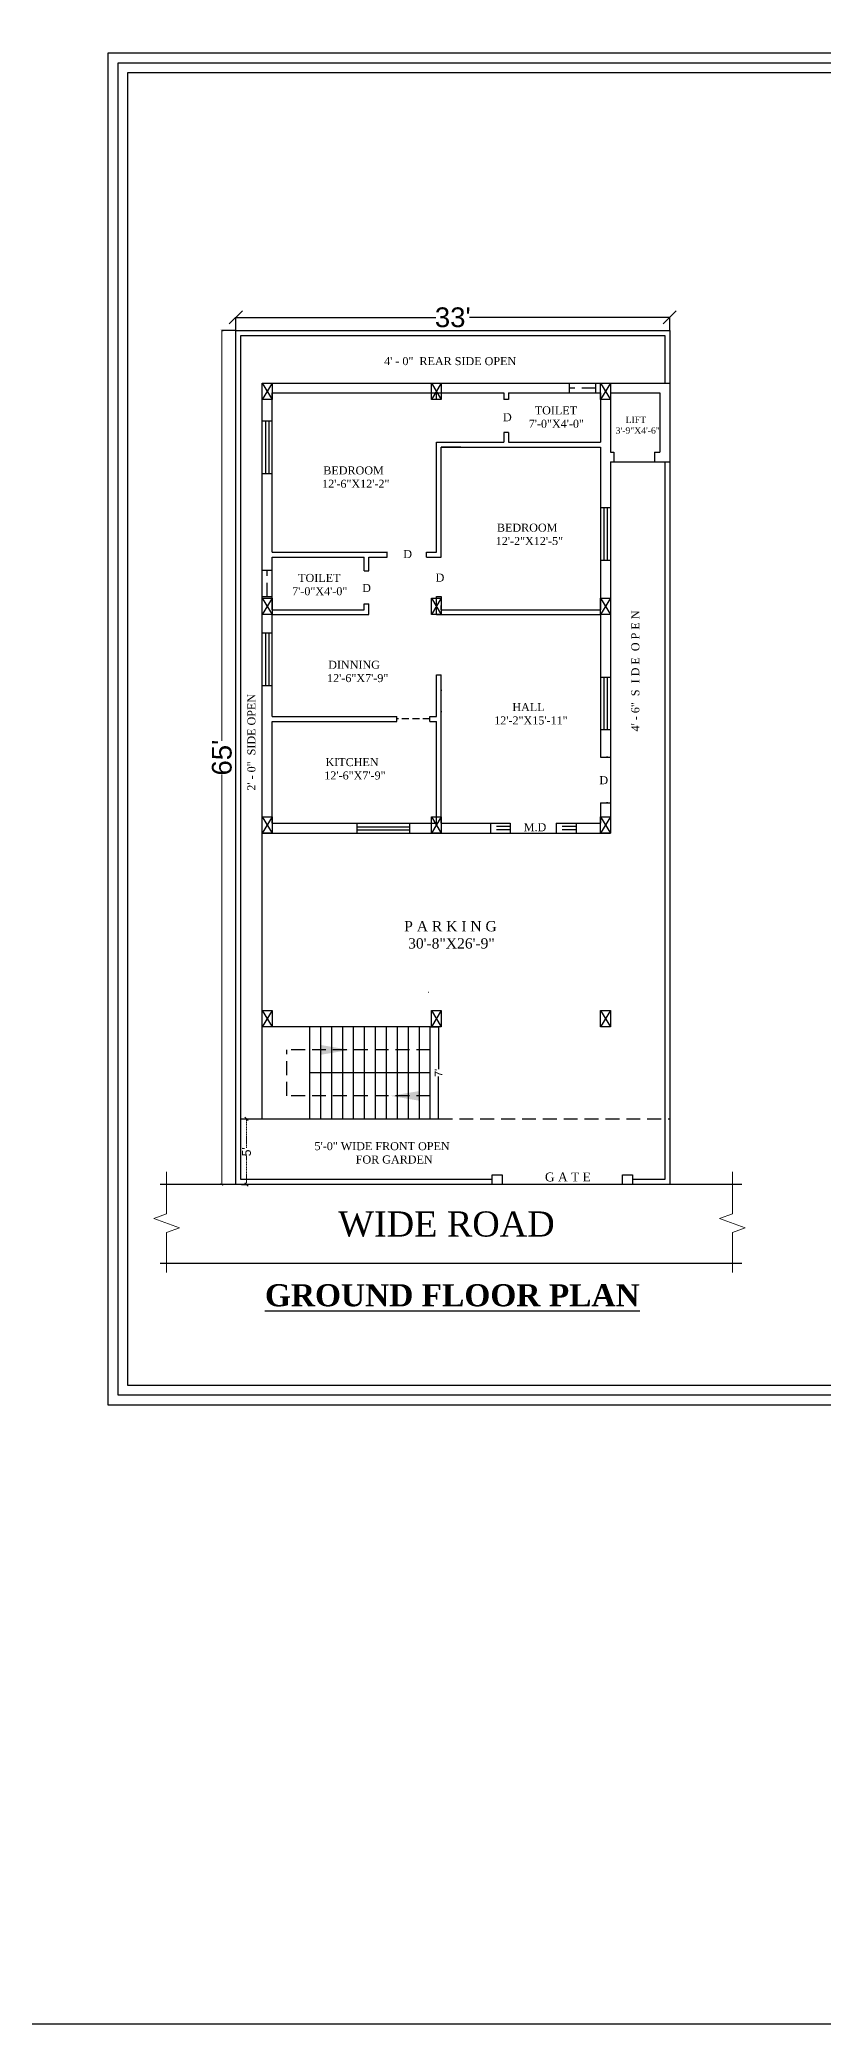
# Model space of a CAD drawing. Header units: inches. Extents: x 572007 to 584304, y -133032 to -127720.
# Drawn here: x 574869 to 575585, y -133032 to -131220 of the extents above; entities that cross this region are included whole.
import ezdxf

# ---------------------------------------------------------------- set-up
doc = ezdxf.new("R2010")
doc.units = ezdxf.units.IN
doc.header["$LTSCALE"] = 2
doc.header["$MEASUREMENT"] = 0
doc.header["$PDSIZE"] = 60727.40515
doc.linetypes.add('DASHED', pattern=[0.75, 0.5, -0.25])
doc.linetypes.add('HIDDEN', pattern=[9.525, 6.35, -3.175])
doc.layers.add('wall', color=160, linetype='Continuous', lineweight=20)
doc.styles.add('MtXpl_Times_New_Roma', font='times.ttf')
doc.styles.get("Standard").update_dxf_attribs({"font": 'arial.ttf'})
doc.dimstyles.new('Standard$0', dxfattribs={"dimtxt": 12, "dimasz": 2.5, "dimexe": 0, "dimexo": 0, "dimgap": 0, "dimtad": 0, "dimdec": 1, "dimzin": 0, "dimdsep": 46, "dimlunit": 4, "dimtxsty": 'Standard', "dimblk": 'ARCHTICK', "dimcen": 15.09, "dimclrd": 47, "dimadec": 0, "dimazin": 0, "dimtfac": 1, "dimtdec": 1, "dimtofl": 0, "dimtmove": 0, "dimatfit": 3, "dimldrblk": 'ARCHTICK', "dimfxl": 1, "dimtolj": 1, "dimtzin": 0, "dimlwd": 20, "dimarcsym": 0})

# ---------------------------------------------------------------- blocks, each defined once
blk = doc.blocks.new('_Oblique')
at = {"color": 0, "linetype": 'ByBlock', "lineweight": -2}
blk.add_line((-0.5, -0.5), (0.5, 0.5), dxfattribs=at)
blk = doc.blocks.new('*D45')
at = {"color": 0, "lineweight": -2, "transparency": 16777216}
for p, q in [((575053.6, -132205.6), (575058.3, -132205.6)), ((575053.6, -132265.6), (575058.3, -132265.6))]:
    blk.add_line(p, q, dxfattribs=at)
at = {"color": 47, "linetype": 'DASHED', "lineweight": 15, "transparency": 16777216}
for p, q in [((575058.3, -132205.6), (575058.3, -132231.9)), ((575058.3, -132265.6), (575058.3, -132239.2))]:
    blk.add_line(p, q, dxfattribs=at)
at = {"layer": 'DEFPOINTS', "color": 0, "transparency": 16777216}
for p in [(575051.6, -132205.6), (575051.6, -132265.6), (575058.3, -132265.6)]:
    blk.add_point(p, dxfattribs=at)
at = {"color": 47, "lineweight": 15, "transparency": 16777216, "xscale": 3, "yscale": 3, "zscale": 3}
for p, rotation in [((575058.3, -132205.6), 90), ((575058.3, -132265.6), 270)]:
    blk.add_blockref('_Oblique', p, dxfattribs=dict(at, rotation=rotation))
at = {"transparency": 16777216, "insert": (575058.3, -132235.6), "char_height": 12, "attachment_point": 5, "rotation": 90}
blk.add_mtext("\\A1;{\\H0.66667x;5'}", dxfattribs=at)
blk = doc.blocks.new('_ArchTick')
at = {"color": 0, "linetype": 'ByBlock', "const_width": 0.15}
blk.add_lwpolyline([(-0.5, -0.5), (0.5, 0.5)], dxfattribs=at)
blk = doc.blocks.new('*D49')
at = {"color": 0, "linetype": 'Continuous', "lineweight": -2, "transparency": 16777216}
for p, q in [((575048.6, -131485.6), (575035.8, -131485.6)), ((575048.6, -132265.6), (575035.8, -132265.6))]:
    blk.add_line(p, q, dxfattribs=at)
at = {"color": 47, "lineweight": 20, "transparency": 16777216}
for p, q in [((575035.8, -131485.6), (575035.8, -131860.2)), ((575035.8, -132265.6), (575035.8, -131890.9))]:
    blk.add_line(p, q, dxfattribs=at)
at = {"layer": 'DEFPOINTS', "color": 0, "transparency": 16777216}
for p in [(575048.6, -131485.6), (575035.8, -132265.6), (575048.6, -132265.6)]:
    blk.add_point(p, dxfattribs=at)
at = {"color": 47, "lineweight": 20, "transparency": 16777216, "xscale": 2.5, "yscale": 2.5, "zscale": 2.5}
for p, rotation in [((575035.8, -131485.6), 90), ((575035.8, -132265.6), 270)]:
    blk.add_blockref('_ArchTick', p, dxfattribs=dict(at, rotation=rotation))
at = {"color": 0, "transparency": 16777216, "insert": (575035.8, -131875.6), "char_height": 12, "attachment_point": 5, "rotation": 90}
blk.add_mtext("\\A1;{\\H1.5x;65'}", dxfattribs=at)

msp = doc.modelspace()

# ---------------------------------------------------------------- linework, layer by layer
at = {"linetype": 'Continuous'}
for p, q in [((575048.57, -131477.05), (575048.57, -131473.37)), ((575048.57, -131473.55), (575231.21, -131473.55)), ((575444.57, -131473.55), (575261.93, -131473.55)), ((575444.57, -131477.05), (575444.57, -131473.37)), ((575230.07, -132121.55), (575233.75, -132121.55)), ((575233.57, -132121.55), (575233.57, -132160.27)), ((575233.57, -132205.55), (575233.57, -132166.84))]:
    msp.add_line(p, q, dxfattribs=at)
at = {"linetype": 'ByBlock'}
for p, q in [((575048.57, -131485.55), (575048.57, -131477.05)), ((575444.57, -131485.55), (575444.57, -131477.05)), ((575048.57, -131485.55), (575040.57, -131485.55)), ((575353.07, -131542.55), (575353.07, -131533.55)), ((575377.07, -131542.55), (575377.07, -131533.55)), ((575393.57, -131596.55), (575393.57, -131605.55)), ((575430.57, -131596.55), (575430.57, -131605.55)), ((575236.07, -131728.55), (575236.07, -131740.55)), ((575231.57, -131800.05), (575236.07, -131800.05)), ((575226.07, -132121.55), (575230.07, -132121.55))]:
    msp.add_line(p, q, dxfattribs=at)
for p, q in [((575048.57, -131485.55), (575444.57, -131485.55)), ((575048.57, -132265.55), (575048.57, -131485.55)), ((575053.07, -131490.05), (575440.07, -131490.05)), ((575053.07, -132261.05), (575053.07, -131490.05)), ((575440.07, -131490.05), (575440.07, -131533.55)), ((575444.57, -131485.55), (575444.57, -132265.55)), ((575072.57, -131533.55), (575390.57, -131533.55)), ((575072.57, -132145.55), (575072.57, -131533.55)), ((575390.57, -131533.55), (575444.57, -131533.55)), ((575081.57, -131542.55), (575293.07, -131542.55)), ((575081.57, -131688.05), (575081.57, -131542.55)), ((575231.57, -131548.55), (575231.57, -131542.55)), ((575293.07, -131542.55), (575293.07, -131548.55)), ((575297.57, -131548.55), (575293.07, -131548.55)), ((575297.57, -131542.55), (575297.57, -131548.55)), ((575297.57, -131542.55), (575381.57, -131542.55)), ((575381.57, -131542.55), (575381.57, -131587.55)), ((575390.57, -131542.55), (575390.57, -131596.55)), ((575390.57, -131542.55), (575435.57, -131542.55)), ((575435.57, -131542.55), (575435.57, -131596.55)), ((575072.57, -131568.05), (575081.57, -131568.05)), ((575075.57, -131568.05), (575075.57, -131616.05)), ((575078.57, -131568.05), (575078.57, -131616.05)), ((575231.57, -131587.55), (575293.07, -131587.55)), ((575231.57, -131688.05), (575231.57, -131587.55)), ((575236.07, -131592.05), (575381.57, -131592.05)), ((575236.07, -131692.55), (575236.07, -131592.05)), ((575254.07, -131592.05), (575236.07, -131592.05)), ((575293.07, -131578.55), (575293.07, -131587.55)), ((575297.57, -131578.55), (575293.07, -131578.55)), ((575297.57, -131578.55), (575297.57, -131587.55)), ((575297.57, -131587.55), (575381.57, -131587.55)), ((575381.57, -131592.05), (575381.57, -131740.55)), ((575390.57, -131596.55), (575393.57, -131596.55)), ((575390.57, -131605.55), (575390.57, -131944.55)), ((575390.57, -131605.55), (575444.57, -131605.55)), ((575430.57, -131596.55), (575435.57, -131596.55)), ((575440.07, -131605.55), (575440.07, -132261.05)), ((575072.57, -131616.05), (575081.57, -131616.05)), ((575381.57, -131647.19), (575390.57, -131647.19)), ((575384.57, -131647.19), (575384.57, -131695.19)), ((575387.57, -131647.19), (575387.57, -131695.19)), ((575081.57, -131688.05), (575186.92, -131688.05)), ((575081.57, -131692.55), (575165.57, -131692.55)), ((575081.57, -131740.55), (575081.57, -131692.55)), ((575165.57, -131705.05), (575165.57, -131692.55)), ((575170.07, -131692.55), (575186.57, -131692.55)), ((575170.07, -131705.05), (575170.07, -131692.55)), ((575186.57, -131692.55), (575186.57, -131688.05)), ((575222.57, -131688.05), (575231.57, -131688.05)), ((575222.57, -131692.55), (575222.57, -131688.05)), ((575381.57, -131695.19), (575390.57, -131695.19)), ((575072.57, -131704.55), (575081.57, -131704.55)), ((575165.57, -131705.05), (575170.07, -131705.05)), ((575072.57, -131728.55), (575081.57, -131728.55)), ((575165.57, -131740.55), (575165.57, -131735.05)), ((575165.57, -131735.05), (575170.07, -131735.05)), ((575170.07, -131745.05), (575170.07, -131735.05)), ((575231.57, -131728.55), (575236.07, -131728.55)), ((575231.57, -131745.05), (575231.57, -131728.55)), ((575236.07, -131740.55), (575236.07, -131736.55)), ((575081.57, -131740.55), (575165.57, -131740.55)), ((575081.57, -131745.05), (575170.07, -131745.05)), ((575081.57, -131838.05), (575081.57, -131745.05)), ((575231.57, -131745.05), (575381.57, -131745.05)), ((575236.07, -131740.55), (575381.57, -131740.55)), ((575381.57, -131745.05), (575381.57, -131875.05)), ((575072.57, -131761.69), (575081.57, -131761.69)), ((575075.57, -131761.69), (575075.57, -131809.69)), ((575078.57, -131761.69), (575078.57, -131809.69)), ((575072.57, -131809.69), (575081.57, -131809.69)), ((575231.57, -131838.05), (575231.57, -131800.05)), ((575236.07, -131935.55), (575236.07, -131800.05)), ((575381.57, -131802.05), (575390.57, -131802.05)), ((575384.57, -131802.05), (575384.57, -131850.05)), ((575387.57, -131802.05), (575387.57, -131850.05)), ((575236.07, -131813.68), (575236.07, -131814.68)), ((575081.57, -131838.05), (575195.57, -131838.05)), ((575081.57, -131935.55), (575081.57, -131842.55)), ((575081.57, -131842.55), (575195.57, -131842.55)), ((575195.57, -131842.55), (575195.57, -131838.05)), ((575225.57, -131838.05), (575231.57, -131838.05)), ((575225.57, -131842.55), (575231.57, -131842.55)), ((575231.57, -131877.62), (575231.57, -131842.55)), ((575236.07, -131833.05), (575236.07, -131834.06)), ((575381.57, -131850.05), (575390.57, -131850.05)), ((575231.57, -131935.55), (575231.57, -131877.62)), ((575381.57, -131875.05), (575390.57, -131875.05)), ((575388.22, -131875.05), (575386.91, -131875.05)), ((575381.57, -131917.05), (575381.57, -131935.55)), ((575381.57, -131917.05), (575390.57, -131917.05)), ((575388.22, -131917.05), (575386.91, -131917.05)), ((575081.57, -131935.55), (575185.07, -131935.55)), ((575159, -131935.55), (575159, -131944.55)), ((575183.07, -131935.55), (575231.57, -131935.55)), ((575207, -131935.55), (575207, -131944.55)), ((575236.07, -131935.55), (575299.07, -131935.55)), ((575281.07, -131935.55), (575281.07, -131944.55)), ((575299.07, -131935.55), (575299.07, -131944.55)), ((575341.07, -131935.55), (575381.57, -131935.55)), ((575341.07, -131935.55), (575341.07, -131944.55)), ((575359.07, -131935.55), (575359.07, -131944.55)), ((575072.57, -131944.55), (575390.57, -131944.55)), ((575159, -131938.69), (575207, -131938.69)), ((575159, -131941.69), (575207, -131941.69)), ((575226.07, -132121.55), (575072.57, -132121.55)), ((575072.57, -132205.55), (575072.57, -132121.55)), ((575116.07, -132205.55), (575116.07, -132121.55)), ((575126.07, -132205.55), (575126.07, -132121.55)), ((575136.07, -132205.55), (575136.07, -132121.55)), ((575146.07, -132205.55), (575146.07, -132121.55)), ((575156.07, -132205.55), (575156.07, -132121.55)), ((575166.07, -132205.55), (575166.07, -132121.55)), ((575176.07, -132205.55), (575176.07, -132121.55)), ((575186.07, -132205.55), (575186.07, -132121.55)), ((575196.07, -132205.55), (575196.07, -132121.55)), ((575206.07, -132205.55), (575206.07, -132121.55)), ((575216.07, -132205.55), (575216.07, -132121.55)), ((575226.07, -132205.55), (575226.07, -132121.55)), ((575226.07, -132163.55), (575116.07, -132163.55)), ((575282.57, -132261.05), (575053.07, -132261.05)), ((575440.07, -132261.05), (575410.57, -132261.05)), ((575510.57, -132265.55), (574979.57, -132265.55)), ((575510.57, -132337.55), (574979.57, -132337.55))]:
    msp.add_line(p, q)
at = {"color": 240}
for p, q in [((575081.57, -131533.55), (575072.57, -131548.55)), ((575072.57, -131533.55), (575081.57, -131548.55)), ((575236.07, -131533.55), (575227.07, -131548.55)), ((575227.07, -131533.55), (575236.07, -131548.55)), ((575390.57, -131533.55), (575381.57, -131548.55)), ((575381.57, -131533.55), (575390.57, -131548.55)), ((575081.57, -131730.05), (575072.57, -131745.05)), ((575072.57, -131730.05), (575081.57, -131745.05)), ((575236.07, -131730.05), (575227.07, -131745.05)), ((575227.07, -131730.05), (575236.07, -131745.05)), ((575390.57, -131730.05), (575381.57, -131745.05)), ((575381.57, -131730.05), (575390.57, -131745.05)), ((575081.57, -131929.55), (575072.57, -131944.55)), ((575072.57, -131929.55), (575081.57, -131944.55)), ((575236.07, -131929.55), (575227.07, -131944.55)), ((575227.07, -131929.55), (575236.07, -131944.55)), ((575390.57, -131929.55), (575381.57, -131944.55)), ((575381.57, -131929.55), (575390.57, -131944.55)), ((575081.57, -132106.55), (575072.57, -132121.55)), ((575072.57, -132106.55), (575081.57, -132121.55)), ((575236.07, -132106.55), (575227.07, -132121.55)), ((575227.07, -132106.55), (575236.07, -132121.55)), ((575390.57, -132106.55), (575381.57, -132121.55)), ((575381.57, -132106.55), (575390.57, -132121.55))]:
    msp.add_line(p, q, dxfattribs=at)
at = {"linetype": 'HIDDEN'}
for p, q in [((575377.07, -131538.05), (575353.07, -131538.05)), ((575077.07, -131728.55), (575077.07, -131704.55)), ((575299.07, -131938.55), (575281.07, -131938.55)), ((575299.07, -131941.55), (575281.07, -131941.55)), ((575359.07, -131938.55), (575341.07, -131938.55)), ((575359.07, -131941.55), (575341.07, -131941.55)), ((575226.07, -132142.55), (575095.07, -132142.55)), ((575095.07, -132184.55), (575095.07, -132142.55)), ((575226.07, -132184.55), (575095.07, -132184.55))]:
    msp.add_line(p, q, dxfattribs=at)
at = {"color": 0}
for p, q in [((575222.57, -131692.55), (575236.07, -131692.55)), ((575225.57, -131842.55), (575225.57, -131838.05)), ((575053.07, -132205.55), (575233.57, -132205.55)), ((575282.57, -132256.55), (575291.57, -132256.55)), ((575282.57, -132265.55), (575282.57, -132256.55)), ((575291.57, -132256.55), (575291.57, -132265.55)), ((575401.57, -132256.55), (575410.57, -132256.55)), ((575401.57, -132265.55), (575401.57, -132256.55)), ((575410.57, -132256.55), (575410.57, -132265.55)), ((575291.57, -132265.55), (575282.57, -132265.55)), ((575410.57, -132265.55), (575401.57, -132265.55))]:
    msp.add_line(p, q, dxfattribs=at)
at = {"linetype": 'HIDDEN', "ltscale": 0.5}
msp.add_line((575225.57, -131840.3), (575195.57, -131840.3), dxfattribs=at)
at = {"color": 0, "linetype": 'HIDDEN'}
msp.add_line((575233.57, -132205.55), (575444.57, -132205.55), dxfattribs=at)
at = {"color": 0}
msp.add_lwpolyline([(572007, -130295.5), (578258.5, -130295.5), (578258.5, -133032.5), (572007, -133032.5)], close=True, dxfattribs=at)
for points in [[(576696.27, -132466.99), (574932, -132466.99), (574932, -131232), (576696.27, -131232)], [(576687.27, -132457.99), (574941, -132457.99), (574941, -131241), (576687.27, -131241)], [(576678.27, -132448.99), (574950, -132448.99), (574950, -131250), (576678.27, -131250)]]:
    msp.add_lwpolyline(points, close=True)
at = {"color": 240}
for points in [[(575072.57, -131533.55), (575081.57, -131533.55), (575081.57, -131548.55), (575072.57, -131548.55)], [(575227.07, -131533.55), (575236.07, -131533.55), (575236.07, -131548.55), (575227.07, -131548.55)], [(575381.57, -131533.55), (575390.57, -131533.55), (575390.57, -131548.55), (575381.57, -131548.55)], [(575072.57, -131730.05), (575081.57, -131730.05), (575081.57, -131745.05), (575072.57, -131745.05)], [(575227.07, -131730.05), (575236.07, -131730.05), (575236.07, -131745.05), (575227.07, -131745.05)], [(575381.57, -131730.05), (575390.57, -131730.05), (575390.57, -131745.05), (575381.57, -131745.05)], [(575072.57, -131929.55), (575081.57, -131929.55), (575081.57, -131944.55), (575072.57, -131944.55)], [(575227.07, -131929.55), (575236.07, -131929.55), (575236.07, -131944.55), (575227.07, -131944.55)], [(575381.57, -131929.55), (575390.57, -131929.55), (575390.57, -131944.55), (575381.57, -131944.55)], [(575072.57, -132106.55), (575081.57, -132106.55), (575081.57, -132121.55), (575072.57, -132121.55)], [(575227.07, -132106.55), (575236.07, -132106.55), (575236.07, -132121.55), (575227.07, -132121.55)], [(575381.57, -132106.55), (575390.57, -132106.55), (575390.57, -132121.55), (575381.57, -132121.55)]]:
    msp.add_lwpolyline(points, close=True, dxfattribs=at)
msp.add_arc((575224.52, -132089.52), 0.442, 263.27978, 319.7041)
msp.add_solid([(575126.07, -132138.12), (575152.67, -132142.55), (575126.07, -132146.99)])
at = {"color": 0}
msp.add_solid([(575216.07, -132188.99), (575189.47, -132184.55), (575216.07, -132180.12)], dxfattribs=at)
at = {"layer": 'wall', "linetype": 'ByBlock'}
for p, q in [((574985.29, -132254.04), (574985.29, -132292.33)), ((575501.79, -132254.04), (575501.79, -132292.33)), ((574985.29, -132292.33), (574973.53, -132296.61)), ((574973.53, -132296.61), (574997.05, -132305.16)), ((575501.79, -132292.33), (575490.03, -132296.61)), ((575490.03, -132296.61), (575513.55, -132305.16)), ((574997.05, -132305.16), (574985.29, -132309.44)), ((574985.29, -132309.44), (574985.29, -132345.86)), ((575513.55, -132305.16), (575501.79, -132309.44)), ((575501.79, -132309.44), (575501.79, -132345.86))]:
    msp.add_line(p, q, dxfattribs=at)

# ---------------------------------------------------------------- block references
at = {"linetype": 'ByBlock', "xscale": 12, "yscale": 12, "zscale": 12, "rotation": 180}
msp.add_blockref('_Oblique', (575048.57, -131473.55), dxfattribs=at)
at = {"linetype": 'ByBlock', "xscale": 12, "yscale": 12, "zscale": 12}
msp.add_blockref('_Oblique', (575444.57, -131473.55), dxfattribs=at)

# ---------------------------------------------------------------- texts
at = {"color": 174, "true_color": 0x0000a3, "style": 'MtXpl_Times_New_Roma'}
for s, height, p in [('4\' - 0"  REAR SIDE OPEN', 7.3089, (575183.89, -131517.13)), ('D', 7.31, (575292.39, -131568.36)), ('3\'-9"X4\'-6"', 5.8471, (575395.22, -131579.73)), ('    LIFT', 5.847, (575395.57, -131569.99)), ('BEDROOM', 7.309, (575128.39, -131616.95)), ('12\'-6"X12\'-2"', 7.3089, (575127.3, -131629.13)), ('BEDROOM', 7.309, (575286.89, -131669.23)), ('12\'-2"X12\'-5"', 7.3089, (575285.8, -131681.41)), ('D', 7.31, (575201.39, -131693.36)), ('D', 7.31, (575163.89, -131724.36)), ('D', 7.31, (575230.89, -131714.86)), ('DINNING', 7.309, (575132.88, -131794.45)), ('12\'-6"X7\'-9"', 7.3089, (575131.8, -131806.63)), ('KITCHEN', 7.309, (575130.39, -131883.36)), ('12\'-6"X7\'-9"', 7.3089, (575129.3, -131895.55)), ('D', 7.31, (575380.39, -131899.86)), ('M.D', 7.309, (575311.39, -131942.86)), ('  G A T E', 8.121, (575324.57, -132262.68)), (' WIDE ROAD', 22.986, (575133.25, -132313.04))]:
    msp.add_text(s, height=height, dxfattribs=at).set_placement(p)
for s, p in [('4\' - 6"  S  I D E  O P E N', (575416.88, -131851.72)), ('2\' - 0"  SIDE OPEN', (575066.38, -131905.79))]:
    msp.add_text(s, height=7.3089, rotation=90, dxfattribs=at).set_placement(p)
at = {"linetype": 'ByBlock', "insert": (575246.57, -131473.55), "char_height": 18, "attachment_point": 5}
msp.add_mtext("\\A1;33'", dxfattribs=at)
at = {"color": 174, "true_color": 0x0000a3, "attachment_point": 1, "style": 'MtXpl_Times_New_Roma'}
for s, width, gutter_width, insert, char_height in [('  TOILET\\P7\'-0"X4\'-0" ', 93.06, 1267.28, (575315.9, -131554.82), 7.3089), ('  TOILET\\P7\'-0"X4\'-0" ', 93.06, 1267.28, (575099.9, -131707.82), 7.3089), ('      HALL \\P12\'-2"X15\'-11" ', 93.06, 1267.28, (575284.4, -131825.82), 7.3089), ('   P A R K I N G\\P    30\'-8"X26\'-9" ', 119.7683, 1630.99, (575191.59, -132024.89), 9.4066), ('\\pxqc;5\'-0" WIDE FRONT OPEN         FOR GARDEN ', 123.2473, 1267.28, (575120.4, -132226.82), 7.3089)]:
    msp.add_mtext_dynamic_manual_height_columns(s, width=width, gutter_width=gutter_width, heights=[0], dxfattribs=dict(at, insert=insert, char_height=char_height))
at = {"color": 182, "linetype": 'ByBlock', "insert": (575233.57, -132163.55), "char_height": 7, "attachment_point": 5, "rotation": 90}
msp.add_mtext("\\A1;7'", dxfattribs=at)
at = {"insert": (575075.07, -132356.55), "char_height": 20.1856, "attachment_point": 1}
msp.add_mtext_dynamic_manual_height_columns('{\\fTimes New Roman|b1|i0|c0|p18;\\LGROUND FLOOR PLAN}', width=6353.2955, gutter_width=12.5, heights=[1437.25], dxfattribs=at)

# ---------------------------------------------------------------- dimensions: what is measured, and where the dimension line sits
at = {"color": 0}
dim = msp.add_aligned_dim(p1=(575048.57, -131485.55), p2=(575048.57, -132265.55), distance=-12.74, text='{\\H1.5x;<>}', dimstyle='Standard$0', dxfattribs=at)
dim.commit()
dim.dimension.update_dxf_attribs({"geometry": '*D49', "text_midpoint": (575035.83, -131875.55)})
dim = msp.add_aligned_dim(p1=(575051.57, -132205.55), p2=(575051.57, -132265.55), distance=6.76, text='{\\H0.66667x;<>}', dimstyle='Standard$0', override={"dimasz": 3, "dimexo": 2, "dimblk": 'Oblique', "dimclrt": 256, "dimaunit": 3, "dimldrblk": 'Oblique', "dimfxl": 6, "dimfxlon": 1, "dimlwd": 15, "dimarcsym": 1}, dxfattribs=at)
dim.commit()
dim.dimension.update_dxf_attribs({"geometry": '*D45', "text_midpoint": (575058.33, -132235.55)})

doc.saveas('drawing.dxf')
